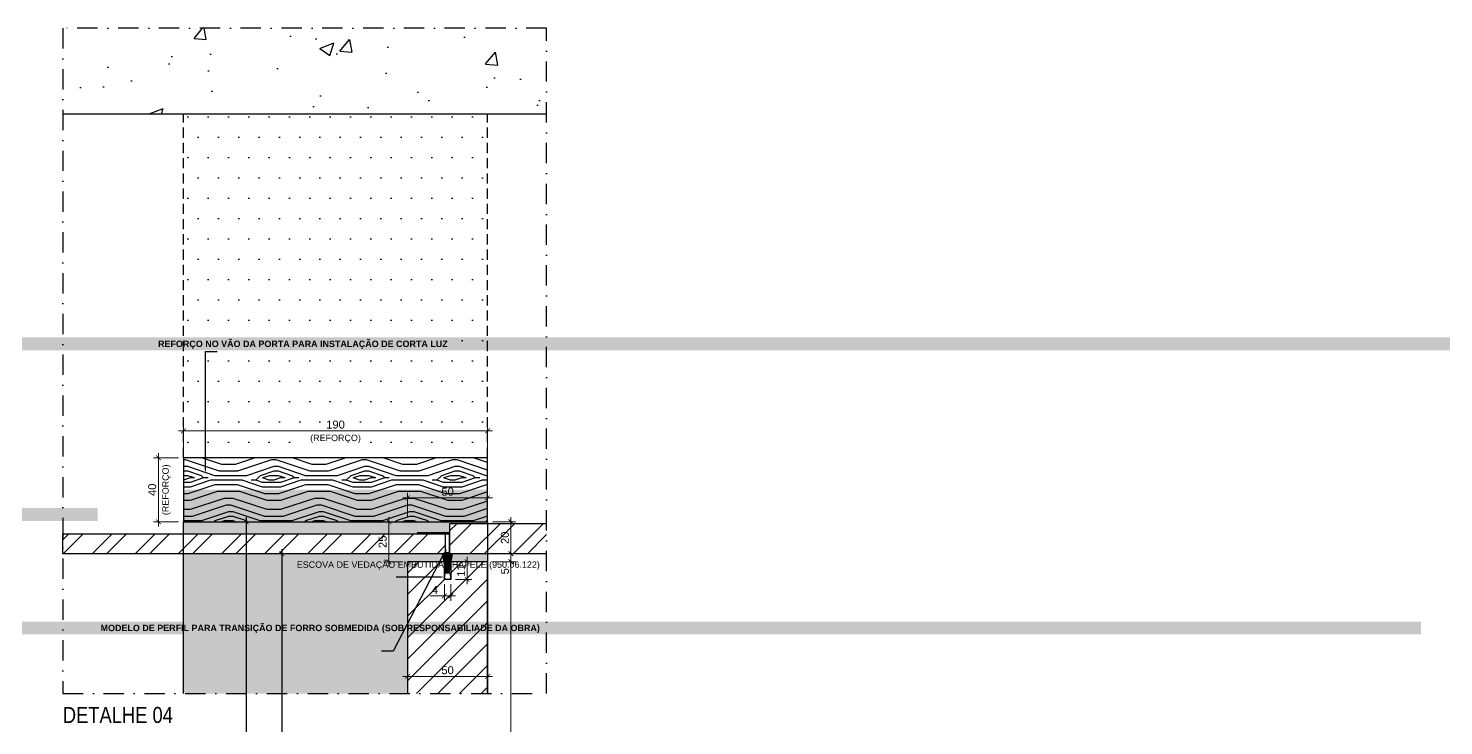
# Model space of a CAD drawing. Header units: millimetres. Extents: x -63251 to 507826, y 5339 to 217512.
# Drawn here: x 104853 to 105737, y 103629 to 104065 of the extents above; entities that cross this region are included whole.
import ezdxf
from ezdxf import colors
from ezdxf.entities.mleader import LeaderData, LeaderLine
from ezdxf.math import Vec2, Vec3

# ---------------------------------------------------------------- set-up
doc = ezdxf.new("R2010")
doc.units = ezdxf.units.MM
doc.header["$PDMODE"] = 3
doc.linetypes.add('TRAÇO 1-1', pattern=[9.525, 6.35, -3.175])
doc.linetypes.add('TRAÇO E PONTO 1-1', pattern=[25.4, 12.7, -6.35, 0, -6.35])
for name, color, linetype in [('_COMENTÁRIOS ARQ', 30, 'Continuous'), ('COTAS', 9, 'Continuous'), ('FERRAGEM', 3, 'Continuous'), ('FERRAGENS', 3, 'Continuous'), ('GESSO', 1, 'Continuous'), ('HACHURA', 21, 'Continuous'), ('MARCENARIA', 4, 'Continuous'), ('PAREDE', 94, 'Continuous'), ('PROJEÇÃO', 8, 'Continuous'), ('TEXTO', 105, 'Continuous'), ('TEXTO TRAÇO PONTO', 105, 'TRAÇO E PONTO 1-1')]:
    doc.layers.add(name, color=color, linetype=linetype)
doc.layers.add('ARQ-COTA', color=12, linetype='Continuous', lineweight=9)
doc.styles.add('1-1', font='arial.ttf', dxfattribs={"height": 0.2})
doc.styles.add('MEDIDA OFICIAL', font='ariblk.ttf')
doc.styles.add('PADRÃO', font='arial.ttf')
doc.styles.add('PADRÃO NEGRITO', font='arialbd.ttf')
doc.styles.add('TITULO', font='swissck.ttf')
doc.dimstyles.new('1-2', dxfattribs={"dimscale": 2, "dimtxt": 2.5, "dimasz": 1.5, "dimexe": 1.5, "dimexo": 1.5, "dimtad": 1, "dimtxsty": 'PADRÃO', "dimblk": 'ARCHTICK', "dimcen": 2.5, "dimdle": 1.5, "dimclrd": 9, "dimclre": 9, "dimclrt": 6, "dimadec": 0, "dimazin": 0, "dimtfac": 1, "dimtmove": 0, "dimatfit": 3, "dimfxl": 1.25, "dimlwd": -1, "dimlwe": -1, "dimarcsym": 0})
doc.dimstyles.new('Med. Ofic.1-2', dxfattribs={"dimscale": 2, "dimtxt": 2.5, "dimasz": 1.5, "dimexe": 1.5, "dimexo": 1.5, "dimtad": 1, "dimtxsty": 'MEDIDA OFICIAL', "dimblk": 'ARCHTICK', "dimcen": 2.5, "dimdle": 1.5, "dimclrd": 9, "dimclre": 9, "dimclrt": 10, "dimadec": 0, "dimazin": 0, "dimtfac": 1, "dimtmove": 0, "dimatfit": 3, "dimfxl": 1.25, "dimlwd": -1, "dimlwe": -1, "dimarcsym": 0})

# ---------------------------------------------------------------- blocks, each defined once
blk = doc.blocks.new('_ArchTick')
at = {"color": 0, "linetype": 'ByBlock', "const_width": 0.15}
blk.add_lwpolyline([(-0.5, -0.5), (0.5, 0.5)], dxfattribs=at)
blk = doc.blocks.new('*D1676')
at = {"layer": 'COTAS', "color": 9, "linetype": 'Continuous', "transparency": 16777216}
blk.add_line((105011.32, 103739.32), (105011.32, 103355.9), dxfattribs=at)
at = {"layer": 'COTAS', "color": 9, "transparency": 16777216}
for p, q in [((105014.32, 103736.32), (105014.32, 103736.32)), ((105014.32, 103358.9), (105014.32, 103358.9))]:
    blk.add_line(p, q, dxfattribs=at)
at = {"layer": 'Defpoints', "color": 0, "transparency": 16777216}
for p in [(105011.32, 103736.32), (105011.32, 103358.9), (105011.32, 103358.9)]:
    blk.add_point(p, dxfattribs=at)
at = {"layer": 'COTAS', "color": 9, "transparency": 16777216, "xscale": 3, "yscale": 3, "zscale": 3}
for p, rotation in [((105011.32, 103736.32), 90), ((105011.32, 103358.9), 270)]:
    blk.add_blockref('_ArchTick', p, dxfattribs=dict(at, rotation=rotation))
at = {"layer": 'COTAS', "color": 10, "transparency": 16777216, "insert": (105007.49, 103547.61), "char_height": 5, "attachment_point": 5, "rotation": 90, "style": 'MEDIDA OFICIAL'}
blk.add_mtext('2925', dxfattribs=at)
blk = doc.blocks.new('*D1677')
at = {"layer": 'COTAS', "color": 9, "linetype": 'Continuous', "transparency": 16777216}
blk.add_line((104989, 103759.32), (104989, 103355.9), dxfattribs=at)
at = {"layer": 'COTAS', "color": 9, "transparency": 16777216}
for p, q in [((104992, 103756.32), (104992, 103756.32)), ((104992, 103358.9), (104992, 103358.9))]:
    blk.add_line(p, q, dxfattribs=at)
at = {"layer": 'Defpoints', "color": 0, "transparency": 16777216}
for p in [(104989, 103756.32), (104989, 103358.9), (104989, 103358.9)]:
    blk.add_point(p, dxfattribs=at)
at = {"layer": 'COTAS', "color": 9, "transparency": 16777216, "xscale": 3, "yscale": 3, "zscale": 3}
for p, rotation in [((104989, 103756.32), 90), ((104989, 103358.9), 270)]:
    blk.add_blockref('_ArchTick', p, dxfattribs=dict(at, rotation=rotation))
at = {"layer": 'COTAS', "color": 10, "transparency": 16777216, "insert": (104985.17, 103557.61), "char_height": 5, "attachment_point": 5, "rotation": 90, "style": 'MEDIDA OFICIAL'}
blk.add_mtext('2945', dxfattribs=at)
blk = doc.blocks.new('*D1678')
at = {"layer": 'ARQ-COTA', "color": 9, "transparency": 16777216}
for p, q in [((105142.82, 103736.32), (105157.42, 103736.32)), ((105154.42, 103739.32), (105154.42, 103360.9)), ((105142.82, 103363.9), (105157.42, 103363.9))]:
    blk.add_line(p, q, dxfattribs=at)
at = {"layer": 'Defpoints', "color": 0, "transparency": 16777216}
for p in [(105139.82, 103736.32), (105139.82, 103363.9), (105154.42, 103363.9)]:
    blk.add_point(p, dxfattribs=at)
at = {"layer": 'ARQ-COTA', "color": 9, "transparency": 16777216, "xscale": 3, "yscale": 3, "zscale": 3}
for p, rotation in [((105154.42, 103736.32), 90), ((105154.42, 103363.9), 270)]:
    blk.add_blockref('_ArchTick', p, dxfattribs=dict(at, rotation=rotation))
at = {"layer": 'ARQ-COTA', "color": 6, "transparency": 16777216, "insert": (105150.62, 103550.11), "char_height": 5, "attachment_point": 5, "rotation": 90, "style": 'PADRÃO'}
blk.add_mtext('2905', dxfattribs=at)
blk = doc.blocks.new('*D1681')
at = {"layer": 'ARQ-COTA', "color": 9, "transparency": 16777216}
for p, q in [((104946.82, 103796.32), (104931.13, 103796.32)), ((104934.13, 103753.32), (104934.13, 103799.32)), ((104946.82, 103756.32), (104931.13, 103756.32))]:
    blk.add_line(p, q, dxfattribs=at)
at = {"layer": 'Defpoints', "color": 0, "transparency": 16777216}
for p in [(104934.13, 103796.32), (104949.82, 103796.32), (104949.82, 103756.32)]:
    blk.add_point(p, dxfattribs=at)
at = {"layer": 'ARQ-COTA', "color": 9, "transparency": 16777216, "xscale": 3, "yscale": 3, "zscale": 3}
for p, rotation in [((104934.13, 103796.32), 90), ((104934.13, 103756.32), 270)]:
    blk.add_blockref('_ArchTick', p, dxfattribs=dict(at, rotation=rotation))
at = {"layer": 'ARQ-COTA', "color": 6, "transparency": 16777216, "insert": (104930.32, 103776.32), "char_height": 5, "attachment_point": 5, "rotation": 90, "style": 'PADRÃO'}
blk.add_mtext('40', dxfattribs=at)
blk = doc.blocks.new('*D1682')
at = {"layer": 'ARQ-COTA', "color": 9, "transparency": 16777216}
for p, q in [((104949.82, 103799.32), (104949.82, 103816.25)), ((105139.82, 103799.32), (105139.82, 103816.25)), ((104946.82, 103813.25), (105142.82, 103813.25))]:
    blk.add_line(p, q, dxfattribs=at)
at = {"layer": 'Defpoints', "color": 0, "transparency": 16777216}
for p in [(105139.82, 103813.25), (104949.82, 103796.32), (105139.82, 103796.32)]:
    blk.add_point(p, dxfattribs=at)
at = {"layer": 'ARQ-COTA', "color": 9, "transparency": 16777216, "xscale": 3, "yscale": 3, "zscale": 3, "rotation": 180}
blk.add_blockref('_ArchTick', (104949.82, 103813.25), dxfattribs=at)
at = {"layer": 'ARQ-COTA', "color": 9, "transparency": 16777216, "xscale": 3, "yscale": 3, "zscale": 3}
blk.add_blockref('_ArchTick', (105139.82, 103813.25), dxfattribs=at)
at = {"layer": 'ARQ-COTA', "color": 6, "transparency": 16777216, "insert": (105044.82, 103817.06), "char_height": 5, "attachment_point": 5, "style": 'PADRÃO'}
blk.add_mtext('190', dxfattribs=at)
blk = doc.blocks.new('*D1683')
at = {"layer": 'ARQ-COTA', "color": 9, "transparency": 16777216}
blk.add_line((105142.82, 103659.72), (105086.82, 103659.72), dxfattribs=at)
at = {"layer": 'Defpoints', "color": 0, "transparency": 16777216}
for p in [(105089.82, 103659.72), (105089.82, 103659.72), (105139.82, 103659.72)]:
    blk.add_point(p, dxfattribs=at)
at = {"layer": 'ARQ-COTA', "color": 9, "transparency": 16777216, "xscale": 3, "yscale": 3, "zscale": 3, "rotation": 180}
blk.add_blockref('_ArchTick', (105089.82, 103659.72), dxfattribs=at)
at = {"layer": 'ARQ-COTA', "color": 9, "transparency": 16777216, "xscale": 3, "yscale": 3, "zscale": 3}
blk.add_blockref('_ArchTick', (105139.82, 103659.72), dxfattribs=at)
at = {"layer": 'ARQ-COTA', "color": 6, "transparency": 16777216, "insert": (105114.82, 103663.52), "char_height": 5, "attachment_point": 5, "style": 'PADRÃO'}
blk.add_mtext('50', dxfattribs=at)
blk = doc.blocks.new('*D1704')
at = {"layer": 'ARQ-COTA', "color": 9, "transparency": 16777216}
for p, q in [((105142.82, 103736.32), (105157.42, 103736.32)), ((105154.42, 103739.32), (105154.42, 103731.32)), ((105142.82, 103731.32), (105157.42, 103731.32)), ((105154.42, 103731.32), (105154.42, 103722.51))]:
    blk.add_line(p, q, dxfattribs=at)
at = {"layer": 'Defpoints', "color": 0, "transparency": 16777216}
for p in [(105139.82, 103736.32), (105139.82, 103731.32), (105154.42, 103731.32)]:
    blk.add_point(p, dxfattribs=at)
at = {"layer": 'ARQ-COTA', "color": 9, "transparency": 16777216, "xscale": 3, "yscale": 3, "zscale": 3}
for p, rotation in [((105154.42, 103736.32), 90), ((105154.42, 103731.32), 270)]:
    blk.add_blockref('_ArchTick', p, dxfattribs=dict(at, rotation=rotation))
at = {"layer": 'ARQ-COTA', "color": 6, "transparency": 16777216, "insert": (105150.63, 103725.42), "char_height": 5, "attachment_point": 5, "rotation": 90, "style": 'PADRÃO'}
blk.add_mtext('5', dxfattribs=at)
blk = doc.blocks.new('*D1705')
at = {"layer": 'ARQ-COTA', "color": 9, "transparency": 16777216}
for p, q in [((105142.82, 103756.32), (105157.42, 103756.32)), ((105154.42, 103733.32), (105154.42, 103759.32)), ((105142.82, 103736.32), (105157.42, 103736.32))]:
    blk.add_line(p, q, dxfattribs=at)
at = {"layer": 'Defpoints', "color": 0, "transparency": 16777216}
for p in [(105139.82, 103756.32), (105154.42, 103756.32), (105139.82, 103736.32)]:
    blk.add_point(p, dxfattribs=at)
at = {"layer": 'ARQ-COTA', "color": 9, "transparency": 16777216, "xscale": 3, "yscale": 3, "zscale": 3}
for p, rotation in [((105154.42, 103756.32), 90), ((105154.42, 103736.32), 270)]:
    blk.add_blockref('_ArchTick', p, dxfattribs=dict(at, rotation=rotation))
at = {"layer": 'ARQ-COTA', "color": 6, "transparency": 16777216, "insert": (105150.62, 103746.32), "char_height": 5, "attachment_point": 5, "rotation": 90, "style": 'PADRÃO'}
blk.add_mtext('20', dxfattribs=at)
blk = doc.blocks.new('*D1706')
at = {"layer": 'ARQ-COTA', "color": 9, "transparency": 16777216}
for p, q in [((105076.79, 103756.32), (105075.07, 103756.32)), ((105078.07, 103728.32), (105078.07, 103759.32)), ((105086.82, 103731.32), (105075.07, 103731.32))]:
    blk.add_line(p, q, dxfattribs=at)
at = {"layer": 'Defpoints', "color": 0, "transparency": 16777216}
for p in [(105078.07, 103756.32), (105079.79, 103756.32), (105089.82, 103731.32)]:
    blk.add_point(p, dxfattribs=at)
at = {"layer": 'ARQ-COTA', "color": 9, "transparency": 16777216, "xscale": 3, "yscale": 3, "zscale": 3}
for p, rotation in [((105078.07, 103756.32), 90), ((105078.07, 103731.32), 270)]:
    blk.add_blockref('_ArchTick', p, dxfattribs=dict(at, rotation=rotation))
at = {"layer": 'ARQ-COTA', "color": 6, "transparency": 16777216, "insert": (105074.27, 103743.82), "char_height": 5, "attachment_point": 5, "rotation": 90, "style": 'PADRÃO'}
blk.add_mtext('25', dxfattribs=at)
blk = doc.blocks.new('*D1707')
at = {"layer": 'ARQ-COTA', "color": 9, "transparency": 16777216}
for p, q in [((105086.82, 103771.34), (105142.82, 103771.34)), ((105089.82, 103759.32), (105089.82, 103774.34)), ((105139.82, 103768.76), (105139.82, 103774.34))]:
    blk.add_line(p, q, dxfattribs=at)
at = {"layer": 'Defpoints', "color": 0, "transparency": 16777216}
for p in [(105139.82, 103771.34), (105139.82, 103765.76), (105089.82, 103756.32)]:
    blk.add_point(p, dxfattribs=at)
at = {"layer": 'ARQ-COTA', "color": 9, "transparency": 16777216, "xscale": 3, "yscale": 3, "zscale": 3, "rotation": 180}
blk.add_blockref('_ArchTick', (105089.82, 103771.34), dxfattribs=at)
at = {"layer": 'ARQ-COTA', "color": 9, "transparency": 16777216, "xscale": 3, "yscale": 3, "zscale": 3}
blk.add_blockref('_ArchTick', (105139.82, 103771.34), dxfattribs=at)
at = {"layer": 'ARQ-COTA', "color": 6, "transparency": 16777216, "insert": (105114.82, 103775.14), "char_height": 5, "attachment_point": 5, "style": 'PADRÃO'}
blk.add_mtext('50', dxfattribs=at)
blk = doc.blocks.new('ESCOVA DE VEDAÇÃO')
at = {"layer": 'FERRAGEM'}
blk.add_lwpolyline([(-1.5, -4), (1.5, -4), (2, -0.5, 0.25), (-2, -0.5)], format="xyb", close=True, dxfattribs=at)
at = {"layer": 'FERRAGEM', "color": 8}
for points in [[(-1.04, -4), (-3.04, -16)], [(-0.79, -4), (-2.3, -16)], [(-0.55, -4), (-1.63, -16)], [(-0.35, -4), (-0.96, -16)], [(-0.21, -4), (-0.45, -16)], [(0.08, -4), (0.33, -16)], [(0.35, -4), (0.96, -16)], [(0.55, -4), (1.63, -16)], [(0.79, -4), (2.3, -16)], [(1.04, -4), (3.04, -16)]]:
    blk.add_lwpolyline(points, dxfattribs=at)
blk = doc.blocks.new('*D1121')
at = {"layer": 'ARQ-COTA', "color": 9, "transparency": 16777216}
for p, q in [((105112.82, 103717.32), (105112.82, 103706.98)), ((105116.82, 103717.32), (105116.82, 103706.98)), ((105112.82, 103709.98), (105103.86, 103709.98)), ((105119.82, 103709.98), (105112.82, 103709.98))]:
    blk.add_line(p, q, dxfattribs=at)
at = {"layer": 'Defpoints', "color": 0, "transparency": 16777216}
for p in [(105112.82, 103720.32), (105116.82, 103720.32), (105112.82, 103709.98)]:
    blk.add_point(p, dxfattribs=at)
at = {"layer": 'ARQ-COTA', "color": 9, "transparency": 16777216, "xscale": 3, "yscale": 3, "zscale": 3, "rotation": 180}
blk.add_blockref('_ArchTick', (105112.82, 103709.98), dxfattribs=at)
at = {"layer": 'ARQ-COTA', "color": 9, "transparency": 16777216, "xscale": 3, "yscale": 3, "zscale": 3}
blk.add_blockref('_ArchTick', (105116.82, 103709.98), dxfattribs=at)
at = {"layer": 'ARQ-COTA', "color": 6, "transparency": 16777216, "insert": (105106.84, 103713.73), "char_height": 5, "attachment_point": 5, "style": 'PADRÃO'}
blk.add_mtext('4', dxfattribs=at)
blk = doc.blocks.new('*D1122')
at = {"layer": 'ARQ-COTA', "color": 9, "transparency": 16777216}
for p, q in [((105122, 103731.32), (105130.03, 103731.32)), ((105127.03, 103734.32), (105127.03, 103717.32)), ((105119.82, 103720.32), (105130.03, 103720.32))]:
    blk.add_line(p, q, dxfattribs=at)
at = {"layer": 'Defpoints', "color": 0, "transparency": 16777216}
for p in [(105119, 103731.32), (105116.82, 103720.32), (105127.03, 103720.32)]:
    blk.add_point(p, dxfattribs=at)
at = {"layer": 'ARQ-COTA', "color": 9, "transparency": 16777216, "xscale": 3, "yscale": 3, "zscale": 3}
for p, rotation in [((105127.03, 103731.32), 90), ((105127.03, 103720.32), 270)]:
    blk.add_blockref('_ArchTick', p, dxfattribs=dict(at, rotation=rotation))
at = {"layer": 'ARQ-COTA', "color": 6, "transparency": 16777216, "insert": (105123.27, 103725.82), "char_height": 5, "attachment_point": 5, "rotation": 90, "style": 'PADRÃO'}
blk.add_mtext('11', dxfattribs=at)

msp = doc.modelspace()

# ---------------------------------------------------------------- hatches: boundary and pattern name
at = {"layer": 'FERRAGENS', "true_color": 0x939598}
h = msp.add_hatch(color=252, dxfattribs=at)
h.dxf.hatch_style = 1
h.paths.add_polyline_path([(105113.821, 103739.323), (105113.821, 103736.823), (105115.821, 103736.823), (105115.821, 103748.823), (105095.821, 103748.823), (105095.821, 103749.323), (105116.321, 103749.323), (105116.321, 103736.323), (105113.321, 103736.323), (105113.321, 103739.323)])
at = {"layer": 'HACHURA'}
h = msp.add_hatch(dxfattribs=at)
h.set_pattern_fill('AR-CONC', color=21, scale=0.5)
h.set_pattern_definition([(50, (44742.59, 19.814), (91.092334, -7.969543), [9.525, -104.775]), (355, (44742.59, 19.81), (-17.62171, 95.52842), [7.62, -83.82029]), (100.451445, (44750.18, 19.15), (73.470624, 87.558876), [8.095004, -89.04512]), (46.1842, (44742.59, 45.21), (135.53952, -21.02116), [14.2875, -157.1625]), (96.63556, (44753.89, 43.46), (118.70207, 123.71306), [12.14251, -133.5678]), (351.18415, (44742.59, 45.21), (118.70207, 123.71306), [11.42998, -125.72987]), (21, (44755.29, 38.864), (75.807196, -51.1326), [9.525, -104.775]), (326, (44755.29, 38.86), (30.901014, 92.09398), [7.62, -83.82]), (71.451445, (44761.61, 34.6), (106.70821, 40.961384), [8.095004, -89.04497]), (37.5, (44742.59, 19.814), (1.544302, 42.277519), [0, -82.804, 0, -85.09, 0, -84.1375]), (7.5, (44742.59, 19.814), (33.409831, 50.090287), [0, -48.514, 0, -80.899, 0, -32.0675]), (327.5, (44714.27, 19.814), (67.795298, -2.864372), [0, -31.75, 0, -99.06, 0, -131.445]), (317.5, (44701.57, 19.814), (74.06459, 12.713246), [0, -41.275, 0, -65.786, 0, -93.345])])
h.paths.add_polyline_path([(104874.471, 104064.795), (104874.471, 104011.323), (105176.699, 104011.323), (105176.699, 104064.795)])
at = {"layer": 'HACHURA', "true_color": 0x636466}
h = msp.add_hatch(dxfattribs=at)
h.set_pattern_fill('PATRON00077', color=251, scale=40, angle=135, pattern_type=2)
h.set_pattern_definition([(135, (44830.038, -5450.17), (-56.568542, 4e-15), [2, -38]), (225, (44808.825, -5448.754), (-7e-15, -56.568542), [4, -36]), (180, (44817.31, -5451.582), (-28.284271, -28.284271), [2.828, -8.484, 2.828, -5.656, 19.8, -16.9725425]), (180, (44832.866, -5450.168), (-28.284271, -28.284271), [2.8284, -5.6568, 2.8284, -45.2549425]), (180, (44820.138, -5443.097), (-28.284271, -28.284271), [2.8284, -53.740142]), (180, (44818.724, -5438.854), (-28.284271, -28.284271), [2.8284, -53.740142]), (180, (44820.138, -5445.926), (-28.284271, -28.284271), [2.8284, -53.740142]), (180, (44820.138, -5448.754), (-28.284271, -28.284271), [5.6568, -50.911742]), (180, (44791.854, -5462.896), (-28.284271, -28.284271), [5.6568, -50.911742]), (180, (44821.552, -5452.997), (-28.284271, -28.284271), [11.3136, -45.254942]), (180, (44821.552, -5455.825), (-28.284271, -28.284271), [11.3136, -45.254942]), (180, (44794.682, -5445.926), (-28.284271, -28.284271), [11.3136, -45.254942]), (180, (44820.138, -5460.068), (-28.284271, -28.284271), [8.48528, -48.083262]), (180, (44821.552, -5469.967), (-28.284271, -28.284271), [8.48528, -48.083262]), (180, (44821.552, -5464.31), (-28.284271, -28.284271), [8.48528, -48.083262]), (180, (44794.682, -5454.41), (-28.284271, -28.284271), [14.142136, -42.426406]), (180, (44796.097, -5458.653), (-28.284271, -28.284271), [14.142136, -42.426406]), (180, (44800.34, -5448.754), (-28.284271, -28.284271), [19.79899, -36.769553]), (161.565051, (44824.38, -5450.168), (-28.2842713, 28.2842712), [4.472136, -84.970583]), (161.565051, (44810.239, -5452.997), (-28.2842713, 28.2842712), [4.472136, -84.970583]), (161.565051, (44814.481, -5451.582), (-28.2842713, 28.2842712), [4.472136, -84.970583]), (161.565051, (44828.624, -5448.754), (-28.2842713, 28.2842712), [8.944272, -80.498447]), (161.565051, (44810.239, -5455.825), (-28.2842713, 28.2842712), [13.416408, -76.026311]), (161.565051, (44811.653, -5460.068), (-28.2842713, 28.2842712), [17.888544, -71.554175]), (161.565051, (44813.067, -5464.31), (-28.2842713, 28.2842712), [17.888544, -71.554175]), (161.565051, (44808.825, -5477.038), (-28.2842713, 28.2842712), [17.888544, -71.554175]), (161.565051, (44811.653, -5474.21), (-28.2842713, 28.2842712), [22.36068, -67.082039]), (161.565051, (44813.067, -5469.967), (-28.2842713, 28.2842712), [22.36068, -67.082039]), (198.434949, (44814.481, -5448.754), (-28.2842712, -28.2842712), [4.472136, -84.970583]), (198.434949, (44821.552, -5450.168), (-28.2842712, -28.2842712), [4.472136, -84.970583]), (198.434949, (44830.038, -5450.168), (-28.2842712, -28.2842712), [8.944272, -80.498447]), (198.434949, (44817.31, -5445.926), (-28.2842712, -28.2842712), [8.944272, -80.498447]), (198.434949, (44834.28, -5451.582), (-28.2842712, -28.2842712), [13.416408, -76.026311]), (198.434949, (44837.109, -5454.41), (-28.2842712, -28.2842712), [17.888544, -71.554175]), (198.434949, (44810.239, -5430.37), (-28.2842712, -28.2842712), [17.888544, -71.554175]), (198.434949, (44817.31, -5443.097), (-28.2842712, -28.2842712), [17.888544, -71.554175]), (198.434949, (44814.481, -5434.612), (-28.2842712, -28.2842712), [22.36068, -67.082039]), (198.434949, (44815.896, -5438.854), (-28.2842712, -28.2842712), [22.36068, -67.082039])])
h.paths.add_polyline_path([(104949.821, 103796.323), (104949.821, 103756.323), (105139.821, 103756.323), (105139.821, 103796.323)])
at = {"layer": 'HACHURA', "true_color": 0xba9673}
h = msp.add_hatch(color=33, dxfattribs=at)
h.dxf.hatch_style = 1
h.paths.add_polyline_path([(105139.821, 103776.323), (104949.821, 103776.323), (104949.821, 103748.823), (105116.321, 103748.823), (105116.321, 103755.323), (105139.821, 103755.323)])
h.paths.add_polyline_path([(104949.821, 103648.937), (105089.821, 103648.937), (105089.821, 103731.323), (105139.821, 103731.323), (105139.821, 103736.323), (104949.821, 103736.323)])
at = {"layer": 'HACHURA'}
h = msp.add_hatch(dxfattribs=at)
h.set_pattern_fill('ANSI32', color=8, scale=2)
h.set_pattern_definition([(45, (44813.609, -5449.41), (-13.4703842, 13.4703842), []), (45, (44822.589, -5449.41), (-13.4703842, 13.4703842), [])])
h.paths.add_polyline_path([(105176.699, 103736.323), (105176.699, 103755.323), (105116.321, 103755.323), (105116.321, 103736.323)])
at = {"layer": 'PROJEÇÃO', "linetype": 'TRAÇO 1-1'}
h = msp.add_hatch(dxfattribs=at)
h.set_pattern_fill('DOTS', color=8, scale=8)
h.set_pattern_definition([(0, (44837.109, -5451.911), (6.35, 12.7), [0, -12.7])])
h.paths.add_polyline_path([(105139.821, 104011.323), (104949.821, 104011.323), (104949.821, 103796.323), (105139.821, 103796.323)])
h = msp.add_hatch(dxfattribs=at)
h.set_pattern_fill('ANSI31', color=8, scale=3)
h.set_pattern_definition([(45, (44837.109, -5439.411), (-6.7351921, 6.7351921), [])])
h.paths.add_polyline_path([(105139.821, 103648.937), (105139.821, 103731.323), (105116.821, 103731.323), (105116.821, 103720.319), (105112.821, 103720.32), (105112.821, 103731.323), (105089.821, 103731.323), (105089.821, 103648.937)])

# ---------------------------------------------------------------- linework, layer by layer
at = {"layer": 'FERRAGEM'}
msp.add_lwpolyline([(104949.821, 103756.323), (105139.821, 103756.323), (105139.821, 103796.323), (104949.821, 103796.323)], close=True, dxfattribs=at)
at = {"layer": 'FERRAGENS'}
msp.add_lwpolyline([(105113.321, 103739.323), (105113.321, 103736.323), (105116.321, 103736.323), (105116.321, 103749.323), (105095.821, 103749.323), (105095.821, 103748.823), (105115.821, 103748.823), (105115.821, 103736.823), (105113.821, 103736.823), (105113.821, 103739.323)], close=True, dxfattribs=at)
at = {"layer": 'GESSO', "color": 1}
msp.add_lwpolyline([(105176.699, 103736.323), (105116.321, 103736.323), (105116.321, 103755.323), (105176.699, 103755.323)], dxfattribs=at)
at = {"layer": 'MARCENARIA'}
for points in [[(104949.821, 103648.937), (104949.821, 103756.323), (105139.821, 103756.323), (105139.821, 103648.937)], [(105139.821, 103648.937), (105139.821, 103731.323), (105116.821, 103731.323), (105116.821, 103720.319), (105112.821, 103720.319), (105112.821, 103731.323), (105089.821, 103731.323), (105089.821, 103648.937)]]:
    msp.add_lwpolyline(points, dxfattribs=at)
at = {"layer": 'PAREDE'}
msp.add_lwpolyline([(104874.471, 104011.323), (105176.699, 104011.323)], dxfattribs=at)
at = {"layer": 'PROJEÇÃO', "color": 8, "linetype": 'TRAÇO 1-1'}
for p, q in [((104949.821, 103796.323), (104949.821, 104011.323)), ((105139.821, 103796.323), (105139.821, 104011.323))]:
    msp.add_line(p, q, dxfattribs=at)

# ---------------------------------------------------------------- texts
at = {"layer": 'TEXTO', "color": 1, "insert": (104874.471, 103630.437), "char_height": 10, "width": 220.061, "attachment_point": 7, "style": 'TITULO'}
msp.add_mtext('DETALHE 04', dxfattribs=at)

# ---------------------------------------------------------------- dimensions: what is measured, and where the dimension line sits
at = {"layer": 'ARQ-COTA'}
for base, p1, p2, picture, middle in [((105139.821, 103771.342), (105089.821, 103756.323), (105139.821, 103765.764), '*D1707', (105114.821, 103775.145)), ((105089.821, 103659.717), (105139.821, 103659.717), (105089.821, 103659.717), '*D1683', (105114.821, 103663.52))]:
    dim = msp.add_linear_dim(base=base, p1=p1, p2=p2, dimstyle='1-2', dxfattribs=at)
    dim.commit()
    dim.dimension.update_dxf_attribs({"geometry": picture, "text_midpoint": middle})
for base, p1, p2, picture, middle in [((105078.073, 103756.323), (105089.821, 103731.323), (105079.79, 103756.323), '*D1706', (105074.271, 103743.823)), ((105154.421, 103756.323), (105139.821, 103736.323), (105139.821, 103756.323), '*D1705', (105150.619, 103746.323)), ((105154.421, 103731.323), (105139.821, 103736.323), (105139.821, 103731.323), '*D1704', (105150.629, 103725.416))]:
    dim = msp.add_linear_dim(base=base, p1=p1, p2=p2, angle=90, dimstyle='1-2', dxfattribs=at)
    dim.commit()
    dim.dimension.update_dxf_attribs({"geometry": picture, "text_midpoint": middle})
dim = msp.add_linear_dim(base=(105154.421, 103363.896), p1=(105139.821, 103736.323), p2=(105139.821, 103363.896), angle=90, text='2905', dimstyle='1-2', dxfattribs=at)
dim.commit()
dim.dimension.update_dxf_attribs({"geometry": '*D1678', "text_midpoint": (105150.619, 103550.11)})
at = {"layer": 'COTAS'}
for base, p1, p2, text, picture, middle in [((104989.001, 103358.896), (104989.001, 103756.323), (104989.001, 103358.896), '2945', '*D1677', (104985.166, 103557.61)), ((105011.321, 103358.896), (105011.321, 103736.323), (105011.321, 103358.896), '2925', '*D1676', (105007.486, 103547.61))]:
    dim = msp.add_linear_dim(base=base, p1=p1, p2=p2, angle=90, text=text, dimstyle='Med. Ofic.1-2', dxfattribs=at)
    dim.commit()
    dim.dimension.update_dxf_attribs({"geometry": picture, "text_midpoint": middle})

# ---------------------------------------------------------------- leaders
at = {"layer": 'COTAS', "ltscale": 0.4}
ml = msp.add_multileader_mtext('Standard', dxfattribs=at)
ml.set_content('BIT 5x5mm', color=105, style='1-1')
ml.set_leader_properties(color=256, linetype='ByLayer', lineweight=-1)
ml.build(insert=Vec2(0, 0))
ml.multileader.update_dxf_attribs({"text_left_attachment_type": 2, "text_right_attachment_type": 2, "dogleg_length": 0.36, "arrow_head_size": 2, "scale": 20})
ctx = ml.context
ctx.base_point, ctx.scale, ctx.arrow_head_size, ctx.landing_gap_size, ctx.plane_origin = Vec3(103907.496, 103892.52), 20, 2, 4, Vec3(103838.52, 103914.309)
ctx.left_attachment, ctx.right_attachment = 2, 2
notes = []
notes.append((ctx, [(0, (1, 1, 0), (103897.437, 103892.52), (1, 0), 10.059, [(0, [(103897.452, 103874.477)], 0, [])])]))
ctx.mtext.insert, ctx.mtext.width, ctx.mtext.flow_direction = Vec3(103911.496, 103894.554), 80.51012, 5
ml = msp.add_multileader_mtext('Standard', dxfattribs=at)
ml.set_content('BIT 5x5mm', color=105, style='1-1')
ml.set_leader_properties(color=256, linetype='ByLayer', lineweight=-1)
ml.build(insert=Vec2(0, 0))
ml.multileader.update_dxf_attribs({"text_left_attachment_type": 2, "text_right_attachment_type": 2, "dogleg_length": 0.36, "arrow_head_size": 2, "scale": 20})
ctx = ml.context
ctx.base_point, ctx.scale, ctx.arrow_head_size, ctx.landing_gap_size, ctx.plane_origin = Vec3(104328.909, 103892.519), 20, 2, 4, Vec3(104433.68, 103914.308)
ctx.left_attachment, ctx.right_attachment = 2, 2
notes.append((ctx, [(0, (1, 1, 0), (104374.763, 103892.519), (-1, 0), 10.059, [(0, [(104374.748, 103874.477)], 0, [])])]))
ctx.mtext.insert, ctx.mtext.width, ctx.mtext.flow_direction = Vec3(104332.909, 103894.553), 80.51012, 5
ml = msp.add_multileader_mtext('Standard', dxfattribs=at)
ml.set_content('PUXADOR CAVA', color=105, style='1-1')
ml.set_leader_properties(color=256, linetype='ByLayer', lineweight=-1)
ml.build(insert=Vec2(0, 0))
ml.multileader.update_dxf_attribs({"text_left_attachment_type": 2, "text_right_attachment_type": 2, "dogleg_length": 0.36, "arrow_head_size": 2, "scale": 20})
ctx = ml.context
ctx.base_point, ctx.scale, ctx.arrow_head_size, ctx.landing_gap_size, ctx.plane_origin = Vec3(103945.521, 103794.397), 20, 2, 4, Vec3(104063.619, 103739.858)
ctx.left_attachment, ctx.right_attachment = 2, 2
notes.append((ctx, [(0, (1, 1, 0), (104004.702, 103794.397), (-1, 0), 7.2, [(0, [(104004.687, 103739.463)], 0, [])])]))
ctx.mtext.insert, ctx.mtext.width, ctx.mtext.flow_direction = Vec3(103949.521, 103796.466), 80.51012, 5
ml = msp.add_multileader_mtext('Standard', dxfattribs=at)
ml.set_content('PIVÔ LATERAL CIR-16 ECLISSE', color=105, style='1-1')
ml.set_leader_properties(color=256, linetype='ByLayer', lineweight=-1)
ml.build(insert=Vec2(0, 0))
ml.multileader.update_dxf_attribs({"text_left_attachment_type": 2, "text_right_attachment_type": 2, "dogleg_length": 0.36, "arrow_head_size": 2, "scale": 20})
ctx = ml.context
ctx.base_point, ctx.scale, ctx.arrow_head_size, ctx.landing_gap_size, ctx.plane_origin = Vec3(104207.905, 103787.792), 20, 2, 4, Vec3(104340.339, 103727.458)
ctx.left_attachment, ctx.right_attachment = 2, 2
notes.append((ctx, [(0, (1, 1, 0), (104281.422, 103787.792), (-1, 0), 7.2, [(0, [(104281.407, 103727.063)], 0, [])])]))
ctx.mtext.insert, ctx.mtext.width, ctx.mtext.flow_direction = Vec3(104211.905, 103793.698), 80.51012, 5
ml = msp.add_multileader_mtext('Standard', dxfattribs=at)
ml.set_content('Bit 5 x 5 mm ', color=105, style='1-1')
ml.set_leader_properties(color=256, linetype='ByLayer', lineweight=-1)
ml.build(insert=Vec2(0, 0))
ml.multileader.update_dxf_attribs({"text_left_attachment_type": 2, "text_right_attachment_type": 2, "dogleg_length": 0.36, "arrow_head_size": 2, "scale": 20})
ctx = ml.context
ctx.base_point, ctx.scale, ctx.arrow_head_size, ctx.landing_gap_size, ctx.plane_origin = Vec3(104381.773, 103662.456), 20, 2, 4, Vec3(104315.656, 103691.205)
ctx.left_attachment, ctx.right_attachment = 2, 2
notes.append((ctx, [(0, (1, 1, 0), (104374.573, 103662.456), (1, 0), 7.2, [(0, [(104374.588, 103691.6)], 0, [])])]))
ctx.mtext.insert, ctx.mtext.width, ctx.mtext.flow_direction = Vec3(104385.773, 103664.49), 80.51012, 5
ml = msp.add_multileader_mtext('Standard', dxfattribs=at)
ml.set_content('ACABAMENTO EM {\\fArial|b1|i0|c0|p34;LÂMINAS NATURAIS DE CARVALHO EUROPEU}', color=105, style='1-1')
ml.set_leader_properties(color=256, linetype='ByLayer', lineweight=-1)
ml.build(insert=Vec2(0, 0))
ml.multileader.update_dxf_attribs({"text_left_attachment_type": 2, "text_right_attachment_type": 2, "dogleg_length": 0.36, "arrow_head_size": 2, "scale": 20})
ctx = ml.context
ctx.base_point, ctx.scale, ctx.arrow_head_size, ctx.landing_gap_size, ctx.plane_origin = Vec3(103837.999, 103659.344), 20, 2, 4, Vec3(103893.997, 103689.083)
ctx.left_attachment, ctx.right_attachment = 2, 2
notes.append((ctx, [(1, (1, 1, 0), (103952.929, 103659.344), (-1, 0), 7.2, [(0, [(103952.929, 103689.478)], 0, [])])]))
ctx.mtext.insert, ctx.mtext.width, ctx.mtext.flow_direction = Vec3(103841.999, 103665.264), 104.28206, 5
for ctx, leaders in notes:
    for number, flags, end, landing, length, lines in leaders:
        leader = LeaderData()
        leader.index, (leader.has_last_leader_line, leader.has_dogleg_vector, leader.attachment_direction) = number, flags
        leader.last_leader_point, leader.dogleg_vector, leader.dogleg_length = Vec3(end), Vec3(landing), length
        for number, points, colour, breaks in lines:
            line = LeaderLine()
            line.index, line.vertices, line.color, line.breaks = number, Vec3.list(points), colors.encode_raw_color(colour), breaks
            leader.lines.append(line)
        ctx.leaders.append(leader)

# ---------------------------------------------------------------- next in the draw order: leaders
ml = msp.add_multileader_mtext('Standard', dxfattribs=at)
ml.set_content('{\\fArial|b1|i0|c0|p34;GAXETA COM COR CARVALHO EUROPEU}', color=105, style='1-1')
ml.set_leader_properties(color=256, linetype='ByLayer', lineweight=-1)
ml.build(insert=Vec2(0, 0))
ml.multileader.update_dxf_attribs({"text_left_attachment_type": 2, "text_right_attachment_type": 2, "dogleg_length": 0.36, "arrow_head_size": 2, "scale": 20})
ctx = ml.context
ctx.base_point, ctx.scale, ctx.arrow_head_size, ctx.landing_gap_size, ctx.plane_origin = Vec3(104370.544, 103754.101), 20, 2, 4, Vec3(104297.228, 103757.043)
ctx.left_attachment, ctx.right_attachment, ctx.text_align_type = 2, 2, 1
notes = []
notes.append((ctx, [(0, (1, 1, 0), (104363.344, 103754.101), (1, 0), 7.2, [(0, [(104352.248, 103703.478)], 0, [])])]))
ctx.mtext.insert, ctx.mtext.width, ctx.mtext.alignment, ctx.mtext.flow_direction = Vec3(104397.117, 103762.904), 49.71295, 2, 5
ctx.mtext.has_bg_fill, ctx.mtext.bg_color, ctx.mtext.bg_scale_factor, ctx.mtext.bg_transparency, ctx.mtext.use_window_bg_color = 1, -1023563609, 1.5, 0, 0
for ctx, leaders in notes:
    for number, flags, end, landing, length, lines in leaders:
        leader = LeaderData()
        leader.index, (leader.has_last_leader_line, leader.has_dogleg_vector, leader.attachment_direction) = number, flags
        leader.last_leader_point, leader.dogleg_vector, leader.dogleg_length = Vec3(end), Vec3(landing), length
        for number, points, colour, breaks in lines:
            line = LeaderLine()
            line.index, line.vertices, line.color, line.breaks = number, Vec3.list(points), colors.encode_raw_color(colour), breaks
            leader.lines.append(line)
        ctx.leaders.append(leader)

# ---------------------------------------------------------------- next in the draw order: hatches: boundary and pattern name
at = {"layer": 'HACHURA'}
h = msp.add_hatch(dxfattribs=at)
h.set_pattern_fill('ANSI32', color=8, scale=2)
h.set_pattern_definition([(45, (44760.609, -5454.91), (-13.4703842, 13.4703842), []), (45, (44769.589, -5454.91), (-13.4703842, 13.4703842), [])])
h.paths.add_polyline_path([(105113.321, 103736.323), (105113.321, 103748.823), (104874.471, 103748.823), (104874.471, 103736.323)])

# ---------------------------------------------------------------- next in the draw order: linework, layer by layer
at = {"layer": 'GESSO', "color": 1}
msp.add_lwpolyline([(104874.471, 103748.823), (105113.321, 103748.823), (105113.321, 103736.323), (104874.471, 103736.323)], close=True, dxfattribs=at)
at = {"layer": 'TEXTO TRAÇO PONTO'}
msp.add_lwpolyline([(105176.699, 103648.937), (105176.699, 104064.795), (104874.471, 104064.795), (104874.471, 103648.937)], close=True, dxfattribs=at)

# ---------------------------------------------------------------- next in the draw order: leaders
at = {"layer": 'COTAS', "ltscale": 0.4}
ml = msp.add_multileader_mtext('Standard', dxfattribs=at)
ml.set_content('{\\fArial|b1|i0|c0|p34;REFORÇO NO VÃO DA PORTA PARA INSTALAÇÃO DE CORTA LUZ}', color=105, style='1-1')
ml.set_leader_properties(color=256, linetype='ByLayer', lineweight=-1)
ml.build(insert=Vec2(0, 0))
ml.multileader.update_dxf_attribs({"text_left_attachment_type": 2, "text_right_attachment_type": 2, "dogleg_length": 0.36, "arrow_head_size": 2, "scale": 20})
ctx = ml.context
ctx.base_point, ctx.scale, ctx.arrow_head_size, ctx.landing_gap_size, ctx.plane_origin = Vec3(104970.816, 103862.726), 20, 2, 4, Vec3(105067.752, 103860.492)
ctx.left_attachment, ctx.right_attachment, ctx.text_align_type = 2, 2, 1
notes = []
notes.append((ctx, [(1, (1, 1, 0), (104963.616, 103862.726), (1, 0), 7.2, [(1, [(104963.616, 103786.927)], 0, [])])]))
ctx.mtext.insert, ctx.mtext.width, ctx.mtext.alignment, ctx.mtext.flow_direction = Vec3(105024.428, 103869.548), 101.4372, 2, 5
ctx.mtext.has_bg_fill, ctx.mtext.bg_color, ctx.mtext.bg_scale_factor, ctx.mtext.bg_transparency, ctx.mtext.use_window_bg_color = 1, -1023563609, 1.5, 0, 0
ml = msp.add_multileader_mtext('Standard', dxfattribs=at)
ml.set_content('{\\fArial|b1|i0|c0|p34;MODELO DE PERFIL PARA TRANSIÇÃO DE FORRO SOBMEDIDA (\\C10;SOB RESPONSABILIADE DA OBRA\\C105;)}', color=105, style='1-1')
ml.set_leader_properties(color=256, linetype='ByLayer', lineweight=-1)
ml.build(insert=Vec2(0, 0))
ml.multileader.update_dxf_attribs({"text_left_attachment_type": 2, "text_right_attachment_type": 2, "dogleg_length": 0.36, "arrow_head_size": 2, "scale": 20})
ctx = ml.context
ctx.base_point, ctx.scale, ctx.arrow_head_size, ctx.landing_gap_size, ctx.plane_origin = Vec3(104996.936, 103675.452), 20, 2, 4, Vec3(105146.918, 103746.105)
ctx.left_attachment, ctx.right_attachment, ctx.text_align_type = 2, 2, 1
notes.append((ctx, [(0, (1, 1, 0), (105080.802, 103675.452), (-1, 0), 7.2, [(0, [(105113.321, 103738.278)], 0, [])])]))
ctx.mtext.insert, ctx.mtext.width, ctx.mtext.alignment, ctx.mtext.flow_direction = Vec3(105035.269, 103691.968), 68.57469, 2, 5
ctx.mtext.has_bg_fill, ctx.mtext.bg_color, ctx.mtext.bg_scale_factor, ctx.mtext.bg_transparency, ctx.mtext.use_window_bg_color = 1, -1023563609, 1.5, 0, 0
for ctx, leaders in notes:
    for number, flags, end, landing, length, lines in leaders:
        leader = LeaderData()
        leader.index, (leader.has_last_leader_line, leader.has_dogleg_vector, leader.attachment_direction) = number, flags
        leader.last_leader_point, leader.dogleg_vector, leader.dogleg_length = Vec3(end), Vec3(landing), length
        for number, points, colour, breaks in lines:
            line = LeaderLine()
            line.index, line.vertices, line.color, line.breaks = number, Vec3.list(points), colors.encode_raw_color(colour), breaks
            leader.lines.append(line)
        ctx.leaders.append(leader)

# ---------------------------------------------------------------- next in the draw order: block references
at = {"layer": '_COMENTÁRIOS ARQ', "xscale": -1, "rotation": 180}
msp.add_blockref('ESCOVA DE VEDAÇÃO', (105114.821, 103720.319), dxfattribs=at)

# ---------------------------------------------------------------- next in the draw order: texts
at = {"layer": 'COTAS', "color": 10, "insert": (105044.821, 103810.752), "char_height": 4, "width": 99.12947, "attachment_point": 2, "style": 'PADRÃO NEGRITO'}
msp.add_mtext('{\\fArial|b0|i0|c0|p34;\\C6;(REFORÇO)}', dxfattribs=at)
at = {"layer": 'COTAS', "color": 10, "insert": (104936.625, 103776.323), "char_height": 4, "width": 99.12947, "attachment_point": 2, "rotation": 90, "style": 'PADRÃO NEGRITO'}
msp.add_mtext('{\\fArial|b0|i0|c0|p34;\\C6;(REFORÇO)}', dxfattribs=at)

# ---------------------------------------------------------------- next in the draw order: dimensions: what is measured, and where the dimension line sits
at = {"layer": 'ARQ-COTA'}
for base, p1, p2, picture, middle in [((105139.821, 103813.252), (104949.821, 103796.323), (105139.821, 103796.323), '*D1682', (105044.821, 103817.055)), ((105112.821, 103709.976), (105116.821, 103720.319), (105112.821, 103720.32), '*D1121', (105106.842, 103713.726))]:
    dim = msp.add_linear_dim(base=base, p1=p1, p2=p2, dimstyle='1-2', dxfattribs=at)
    dim.commit()
    dim.dimension.update_dxf_attribs({"geometry": picture, "text_midpoint": middle})
for base, p1, p2, angle, picture, middle in [((104934.125, 103796.323), (104949.821, 103756.323), (104949.821, 103796.323), 90, '*D1681', (104930.323, 103776.323)), ((105127.034, 103720.319), (105119.003, 103731.319), (105116.821, 103720.319), 270, '*D1122', (105123.274, 103725.819))]:
    dim = msp.add_linear_dim(base=base, p1=p1, p2=p2, angle=angle, dimstyle='1-2', dxfattribs=at)
    dim.commit()
    dim.dimension.update_dxf_attribs({"geometry": picture, "text_midpoint": middle})

# ---------------------------------------------------------------- next in the draw order: leaders
at = {"layer": 'COTAS', "ltscale": 0.4}
ml = msp.add_multileader_mtext('Standard', dxfattribs=at)
ml.set_content('ESCOVA DE VEDAÇÃO EMBUTIDA - HAFELE (950.06.122)', color=105, style='1-1')
ml.set_leader_properties(color=256, linetype='ByLayer', lineweight=-1)
ml.build(insert=Vec2(0, 0))
ml.multileader.update_dxf_attribs({"text_left_attachment_type": 2, "text_right_attachment_type": 2, "dogleg_length": 0.36, "arrow_head_size": 2, "scale": 20})
ctx = ml.context
ctx.base_point, ctx.scale, ctx.arrow_head_size, ctx.landing_gap_size, ctx.plane_origin = Vec3(105016.607, 103721.793), 20, 2, 4, Vec3(105148.738, 103750.542)
ctx.left_attachment, ctx.right_attachment = 2, 2
notes = []
notes.append((ctx, [(0, (1, 1, 0), (105089.821, 103721.793), (-1, 0), 7.2, [(0, [(105112.821, 103721.793)], 0, [])])]))
ctx.mtext.insert, ctx.mtext.width, ctx.mtext.flow_direction = Vec3(105020.607, 103731.555), 59.99595, 5
for ctx, leaders in notes:
    for number, flags, end, landing, length, lines in leaders:
        leader = LeaderData()
        leader.index, (leader.has_last_leader_line, leader.has_dogleg_vector, leader.attachment_direction) = number, flags
        leader.last_leader_point, leader.dogleg_vector, leader.dogleg_length = Vec3(end), Vec3(landing), length
        for number, points, colour, breaks in lines:
            line = LeaderLine()
            line.index, line.vertices, line.color, line.breaks = number, Vec3.list(points), colors.encode_raw_color(colour), breaks
            leader.lines.append(line)
        ctx.leaders.append(leader)

doc.saveas('drawing.dxf')
